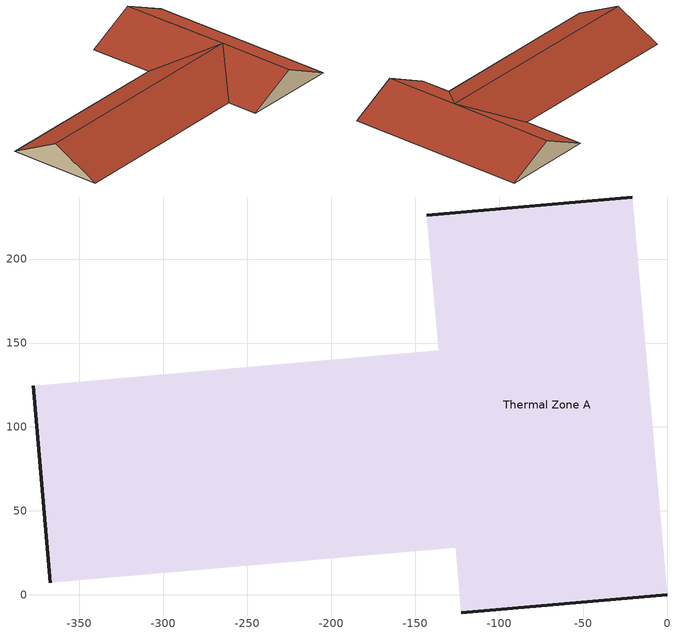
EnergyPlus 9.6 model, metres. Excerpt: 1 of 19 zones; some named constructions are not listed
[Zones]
Thermal Zone A
 floor to Thermal Zone 17 (Interior Floor): 0,0 -122.37,-10.71 -125.78,28.24 -136.06,145.76 -143.1,226.19 -20.73,236.9 z69.17
 floor to Thermal Zone 18 (Interior Floor): -125.78,28.24 -367.25,7.11 -377.53,124.63 -136.06,145.76 z69.17
 wall outside (Ext Wall): -20.73,236.9,69.17 -143.1,226.19,69.17 -81.91,231.54,99.53; 0,0,69.17 -61.19,-5.35,99.53 -122.37,-10.71,69.17; -372.39,65.87,99.53 -377.53,124.63,69.17 -367.25,7.11,69.17
 roof outside (Ext Roof): 0,0,69.17 -20.73,236.9,69.17 -81.91,231.54,99.53 -61.19,-5.35,99.53; -69.73,92.35,99.53 -81.91,231.54,99.53 -143.1,226.19,69.17 -136.06,145.76,69.17; -61.19,-5.35,99.53 -69.73,92.35,99.53 -125.78,28.24,69.17 -122.37,-10.71,69.17; -125.78,28.24,69.17 -69.73,92.35,99.53 -372.39,65.87,99.53 -367.25,7.11,69.17; -69.73,92.35,99.53 -136.06,145.76,69.17 -377.53,124.63,69.17 -372.39,65.87,99.53
[SizingPeriod:DesignDay] Month=1; Day of Month=21; Day Type=WinterDesignDay; Daily Dry-Bulb Temperature Range {deltaC}=0; Dry-Bulb Temperature Range Modifier Type=DefaultMultipliers; Barometric Pressure {Pa}=86790; Wind Direction {deg}=140; Rain Indicator=No; Snow Indicator=No; Daylight Saving Time Indicator=No; Solar Model Indicator=ASHRAEClearSky; Sky Clearness=0; Begin Environment Reset Mode=FullResetAtBeginEnvironment
Name | Maximum Dry-Bulb Temperature {C} | Humidity Condition Type | Wetbulb or DewPoint at Maximum Dry-Bulb {C} | Wind Speed {m/s}
SALT-LAKE-CITY-IAP Ann Htg 99.6% Condns DB | -12.4 | Wetbulb | -12.4 | 2.6
SALT-LAKE-CITY-IAP Ann Htg Wind 99.6% Condns WS=>MCDB | 6.8 | Wetbulb | 6.8 | 12.4
SALT-LAKE-CITY-IAP Ann Hum_n 99.6% Condns DP=>MCDB | -10.7 | Dewpoint | -16.2 | 2.6
[Material] Thermal Absorptance=0.9
Name | Roughness | Thickness m | Conductivity W/m-K | Density kg/m3 | Specific Heat J/kg-K | Solar Absorptance | Visible Absorptance
F16 Acoustic tile | MediumSmooth | 0.0191 | 0.06 | 368 | 590 | 0.3 | 0.3
M11 100mm lightweight concrete | MediumRough | 0.1016 | 0.53 | 1280 | 840 | 0.5 | 0.5
[Material:AirGap]
F05 Ceiling air space resistance: Thermal Resistance m2-K/W=0.18
[Construction]
Interior Ceiling: M11 100mm lightweight concrete, F05 Ceiling air space resistance, F16 Acoustic tile
[AirConditioner:VariableRefrigerantFlow]
Heat Pump=VRF System; Availability Schedule=Always On Discrete hvac_library; Gross Rated Total Cooling Capacity W=26976; Gross Rated Cooling COP W/W=4.23; Minimum Condenser Inlet Node Temperature in Cooling Mode C=-5; Maximum Condenser Inlet Node Temperature in Cooling Mode C=43; Cooling Capacity Ratio Modifier Function of Low Temperature Curve=VRF System VRFCoolCapFT 1; Cooling Capacity Ratio Boundary Curve=VRF System VRFCoolCapFTBoundary 1; Cooling Capacity Ratio Modifier Function of High Temperature Curve=VRF System VRFCoolCapFTHi 1; Cooling Energy Input Ratio Modifier Function of Low Temperature Curve=VRF System VRFCoolEIRFT 1; Cooling Energy Input Ratio Boundary Curve=VRF System VRFCoolEIRFTBoundary 1; Cooling Energy Input Ratio Modifier Function of High Temperature Curve=VRF System VRFCoolEIRFTHi 1; Cooling Energy Input Ratio Modifier Function of Low Part-Load Ratio Curve=VRF System CoolingEIRLowPLR 1; Cooling Energy Input Ratio Modifier Function of High Part-Load Ratio Curve=VRF System CoolingEIRHiPLR 1; Cooling Combination Ratio Correction Factor Curve=VRF System CoolingCombRatio 1; Cooling Part-Load Fraction Correlation Curve=VRF System VRFCPLFFPLR 1; Gross Rated Heating Capacity W=28118; Rated Heating Capacity Sizing Ratio W/W=1; Gross Rated Heating COP W/W=4.95; Minimum Condenser Inlet Node Temperature in Heating Mode C=-20; Maximum Condenser Inlet Node Temperature in Heating Mode C=30; Heating Capacity Ratio Modifier Function of Low Temperature Curve=VRF System VRFHeatCapFT 1; Heating Capacity Ratio Boundary Curve=VRF System VRFHeatCapFTBoundary 1; Heating Capacity Ratio Modifier Function of High Temperature Curve=VRF System VRFHeatCapFTHi 1; Heating Energy Input Ratio Modifier Function of Low Temperature Curve=VRF System VRFHeatEIRFT 1; Heating Energy Input Ratio Boundary Curve=VRF System VRFHeatEIRFTBoundary 1; Heating Energy Input Ratio Modifier Function of High Temperature Curve=VRF System VRFHeatEIRFTHi 1; Heating Performance Curve Outdoor Temperature Type=WetBulbTemperature; Heating Energy Input Ratio Modifier Function of Low Part-Load Ratio Curve=VRF System HeatingEIRLowPLR 1; Heating Energy Input Ratio Modifier Function of High Part-Load Ratio Curve=VRF System HeatingEIRHiPLR 1; Heating Combination Ratio Correction Factor Curve=VRF System HeatingCombRatio 1; Heating Part-Load Fraction Correlation Curve=VRF System VRFCPLFFPLR 2; Minimum Heat Pump Part-Load Ratio dimensionless=0.5; Master Thermostat Priority Control Type=LoadPriority; Zone Terminal Unit List=VRF System Terminal List; Heat Pump Waste Heat Recovery=No; Equivalent Piping Length used for Piping Correction Factor in Cooling Mode m=30; Vertical Height used for Piping Correction Factor m=10; Piping Correction Factor for Length in Cooling Mode Curve=VRF System CoolingLengthCorrectionFactor 1; Piping Correction Factor for Height in Cooling Mode Coefficient 1/m=-0.000386; Equivalent Piping Length used for Piping Correction Factor in Heating Mode m=30; Piping Correction Factor for Length in Heating Mode Curve=VRF System HeatingLengthCorrectionFactor 1; Piping Correction Factor for Height in Heating Mode Coefficient 1/m=0; Crankcase Heater Power per Compressor W=15; Number of Compressors dimensionless=3; Ratio of Compressor Size to Total Compressor Capacity W/W=0.33; Maximum Outdoor Dry-Bulb Temperature for Crankcase Heater C=7; Defrost Strategy=Resistive; Defrost Control=Timed; Defrost Time Period Fraction dimensionless=0.058333; Resistive Defrost Heater Capacity W=1e-07; Maximum Outdoor Dry-bulb Temperature for Defrost Operation C=7; Condenser Type=AirCooled; Water Condenser Volume Flow Rate m3/s=Autosize; Evaporative Condenser Effectiveness dimensionless=0.9; Evaporative Condenser Air Flow Rate m3/s=Autosize; Evaporative Condenser Pump Rated Power Consumption W=Autosize; Basin Heater Capacity W/K=0; Basin Heater Setpoint Temperature C=2; Fuel Type=Electricity; Minimum Condenser Inlet Node Temperature in Heat Recovery Mode C=0; Maximum Condenser Inlet Node Temperature in Heat Recovery Mode C=30; Heat Recovery Cooling Capacity Modifier Curve=VRF System Heat Recovery Cooling Cap Modifier 1; Initial Heat Recovery Cooling Capacity Fraction W/W=1; Heat Recovery Cooling Capacity Time Constant hr=0.083; Heat Recovery Cooling Energy Modifier Curve=VRF System Heat Recovery Cooling Energy Modifier 1; Initial Heat Recovery Cooling Energy Fraction W/W=1; Heat Recovery Cooling Energy Time Constant hr=0; Heat Recovery Heating Capacity Modifier Curve=VRF System Heat Recovery Heating Cap Modifier 1; Initial Heat Recovery Heating Capacity Fraction W/W=0.5; Heat Recovery Heating Capacity Time Constant hr=0.083; Heat Recovery Heating Energy Modifier Curve=VRF System Heat Recovery Heating Energy Modifier 1; Initial Heat Recovery Heating Energy Fraction W/W=0.5; Heat Recovery Heating Energy Time Constant hr=0
[Curve:Biquadratic] Output Unit Type=Dimensionless
Name | Coefficient1 Constant | Coefficient2 x | Coefficient3 x**2 | Coefficient4 y | Coefficient5 y**2 | Coefficient6 x*y | Minimum Value of x | Maximum Value of x | Minimum Value of y | Maximum Value of y | Input Unit Type for X | Input Unit Type for Y | Minimum Curve Output | Maximum Curve Output
VRF System VRFCoolCapFT 1 | 0.576883 | 0.017448 | 0.000583269 | -1.76324e-06 | -7.474e-09 | -1.30413e-07 | 15 | 24 | -5 | 23 | Temperature | Temperature
VRF System VRFCoolCapFTHi 1 | 0.686736 | 0.0207631 | 0.0005447 | -0.0016218 | -4.259e-07 | -0.0003392 | 15 | 24 | 16 | 43 | Temperature | Temperature
VRF System VRFCoolEIRFT 1 | 0.989011 | -0.0234797 | 0.000199711 | 0.00596834 | -1.0289e-07 | -0.00015686 | 15 | 24 | -5 | 23 | Temperature | Temperature
VRF System VRFCoolEIRFTHi 1 | -1.43951 | 0.161985 | -0.00349118 | 0.0269443 | 0.000134616 | -0.000671494 | 15 | 23.9 | 16.8 | 43.3 | Temperature | Temperature
VRF System VRFHeatCapFT 1 | 1.01209 | -0.00124676 | -0.000127185 | 0.0267564 | -4.986e-07 | -0.000263524 | 21.1 | 27.2 | -20 | 3.33 | Temperature | Temperature
VRF System VRFHeatCapFTHi 1 | 2.58599 | -0.0953227 | 0.000955329 | 0 | 0 | 0 | 21.1 | 27.2 | -9.44 | 15 | Temperature | Temperature
VRF System VRFHeatEIRFT 1 | 0.722429 | 0.00345666 | 0.000650703 | -0.00264354 | 0.00124648 | -0.000100916 | 21.1 | 27.2 | -20 | 3.33 | Temperature | Temperature
VRF System VRFHeatEIRFTHi 1 | 1.38857 | -0.0229771 | 0.000537274 | -0.0273937 | 0.000403043 | -5.9786e-05 | 21.1 | 27.2 | 0 | 1 | Temperature | Temperature
VRF System CoolingLengthCorrectionFactor 1 | 2.03882 | -0.00242606 | 3.5512e-06 | -1.68581 | 0.668703 | -4.5706e-05 | 7.62 | 182.88 | 0.8 | 1.5 | Temperature | Temperature
VRF System HeatingLengthCorrectionFactor 1 | 1 | 0 | 0 | 0 | 0 | 0 | 0 | 1 | 0 | 1 | Dimensionless | Dimensionless
VRF System Heat Recovery Cooling Cap Modifier 1; VRF System Heat Recovery Heating Cap Modifier 1 | 0.9 | 0 | 0 | 0 | 0 | 0 | 0 | 1 | 0 | 1 | Dimensionless | Dimensionless
VRF System Heat Recovery Cooling Energy Modifier 1; VRF System Heat Recovery Heating Energy Modifier 1 | 1.1 | 0 | 0 | 0 | 0 | 0 | 0 | 1 | 0 | 1 | Dimensionless | Dimensionless
VRFTUCoolCapFT | 0.0585884 | 0.0587397 | -0.000210275 | 0.010937 | -0.000121955 | -0.000524662 | 15 | 23.89 | 20 | 43.33 | Temperature | Temperature | 0.8083 | 1.2583
Coil Heating DX Variable Refrigerant Flow 1 VRFTUHeatCAPFT | 0.375444 | 0.0668191 | -0.00194171 | 0.0442618 | -0.000400958 | -0.00148198 | 21.11 | 27.22 | -15 | 18.33 | Temperature | Temperature | 0.6074 | 1
[Curve:Cubic]
Name | Coefficient1 Constant | Coefficient2 x | Coefficient3 x**2 | Coefficient4 x**3 | Minimum Value of x | Maximum Value of x | Input Unit Type for X | Output Unit Type
VRF System VRFCoolCapFTBoundary 1 | 25.73 | -0.0315004 | -0.014166 | 0 | 11 | 30 | Temperature | Temperature
VRF System VRFCoolEIRFTBoundary 1 | 25.7347 | -0.0315004 | -0.014166 | 0 | 15 | 24 | Temperature | Temperature
VRF System CoolingEIRLowPLR 1 | 0.454123 | -0.172969 | 1.08287 | -0.361848 | 0.5 | 1 | Temperature | Temperature
VRF System CoolingEIRHiPLR 1; VRF System HeatingEIRHiPLR 1 | 1 | 0 | 0 | 0 | 1 | 1.5 | Dimensionless | Dimensionless
VRF System CoolingCombRatio 1 | 0.576593 | 0.634941 | -0.307609 | 0.0960753 | 1 | 1.5 | Dimensionless | Dimensionless
VRF System VRFCPLFFPLR 1; VRF System VRFCPLFFPLR 2 | 0.85 | 0.15 | 0 | 0 | 1 | 1 | Dimensionless | Dimensionless
VRF System VRFHeatCapFTBoundary 1; VRF System VRFHeatEIRFTBoundary 1 | 58.577 | -3.0255 | 0.0193 | 0 | 15 | 23.9 | Temperature | Temperature
VRF System HeatingEIRLowPLR 1 | 0.392474 | 0.0760164 | 0.698324 | -0.168841 | 0.5 | 1 | Dimensionless | Dimensionless
VRF System HeatingCombRatio 1 | 0.76672 | 0.26173 | -0.015911 | -0.0125388 | 1 | 1.5 | Dimensionless | Dimensionless
Fan On Off Efficiency Curve 6 | 1 | 0 | 0 | 0 | 0 | 1
[Curve:Quadratic] Coefficient1 Constant=0.8; Coefficient2 x=0.2; Coefficient3 x**2=0; Minimum Value of x=0.5; Maximum Value of x=1.5
VRFACCoolCapFFF; Coil Heating DX Variable Refrigerant Flow 1 VRFACCoolCapFFF
[Curve:Exponent]
Fan On Off Power Curve 19: Coefficient1 Constant=1; Coefficient2 Constant=0; Coefficient3 Constant=0; Minimum Value of x=0; Maximum Value of x=1
[Schedule:Constant]
Always On Discrete hvac_library: 1
